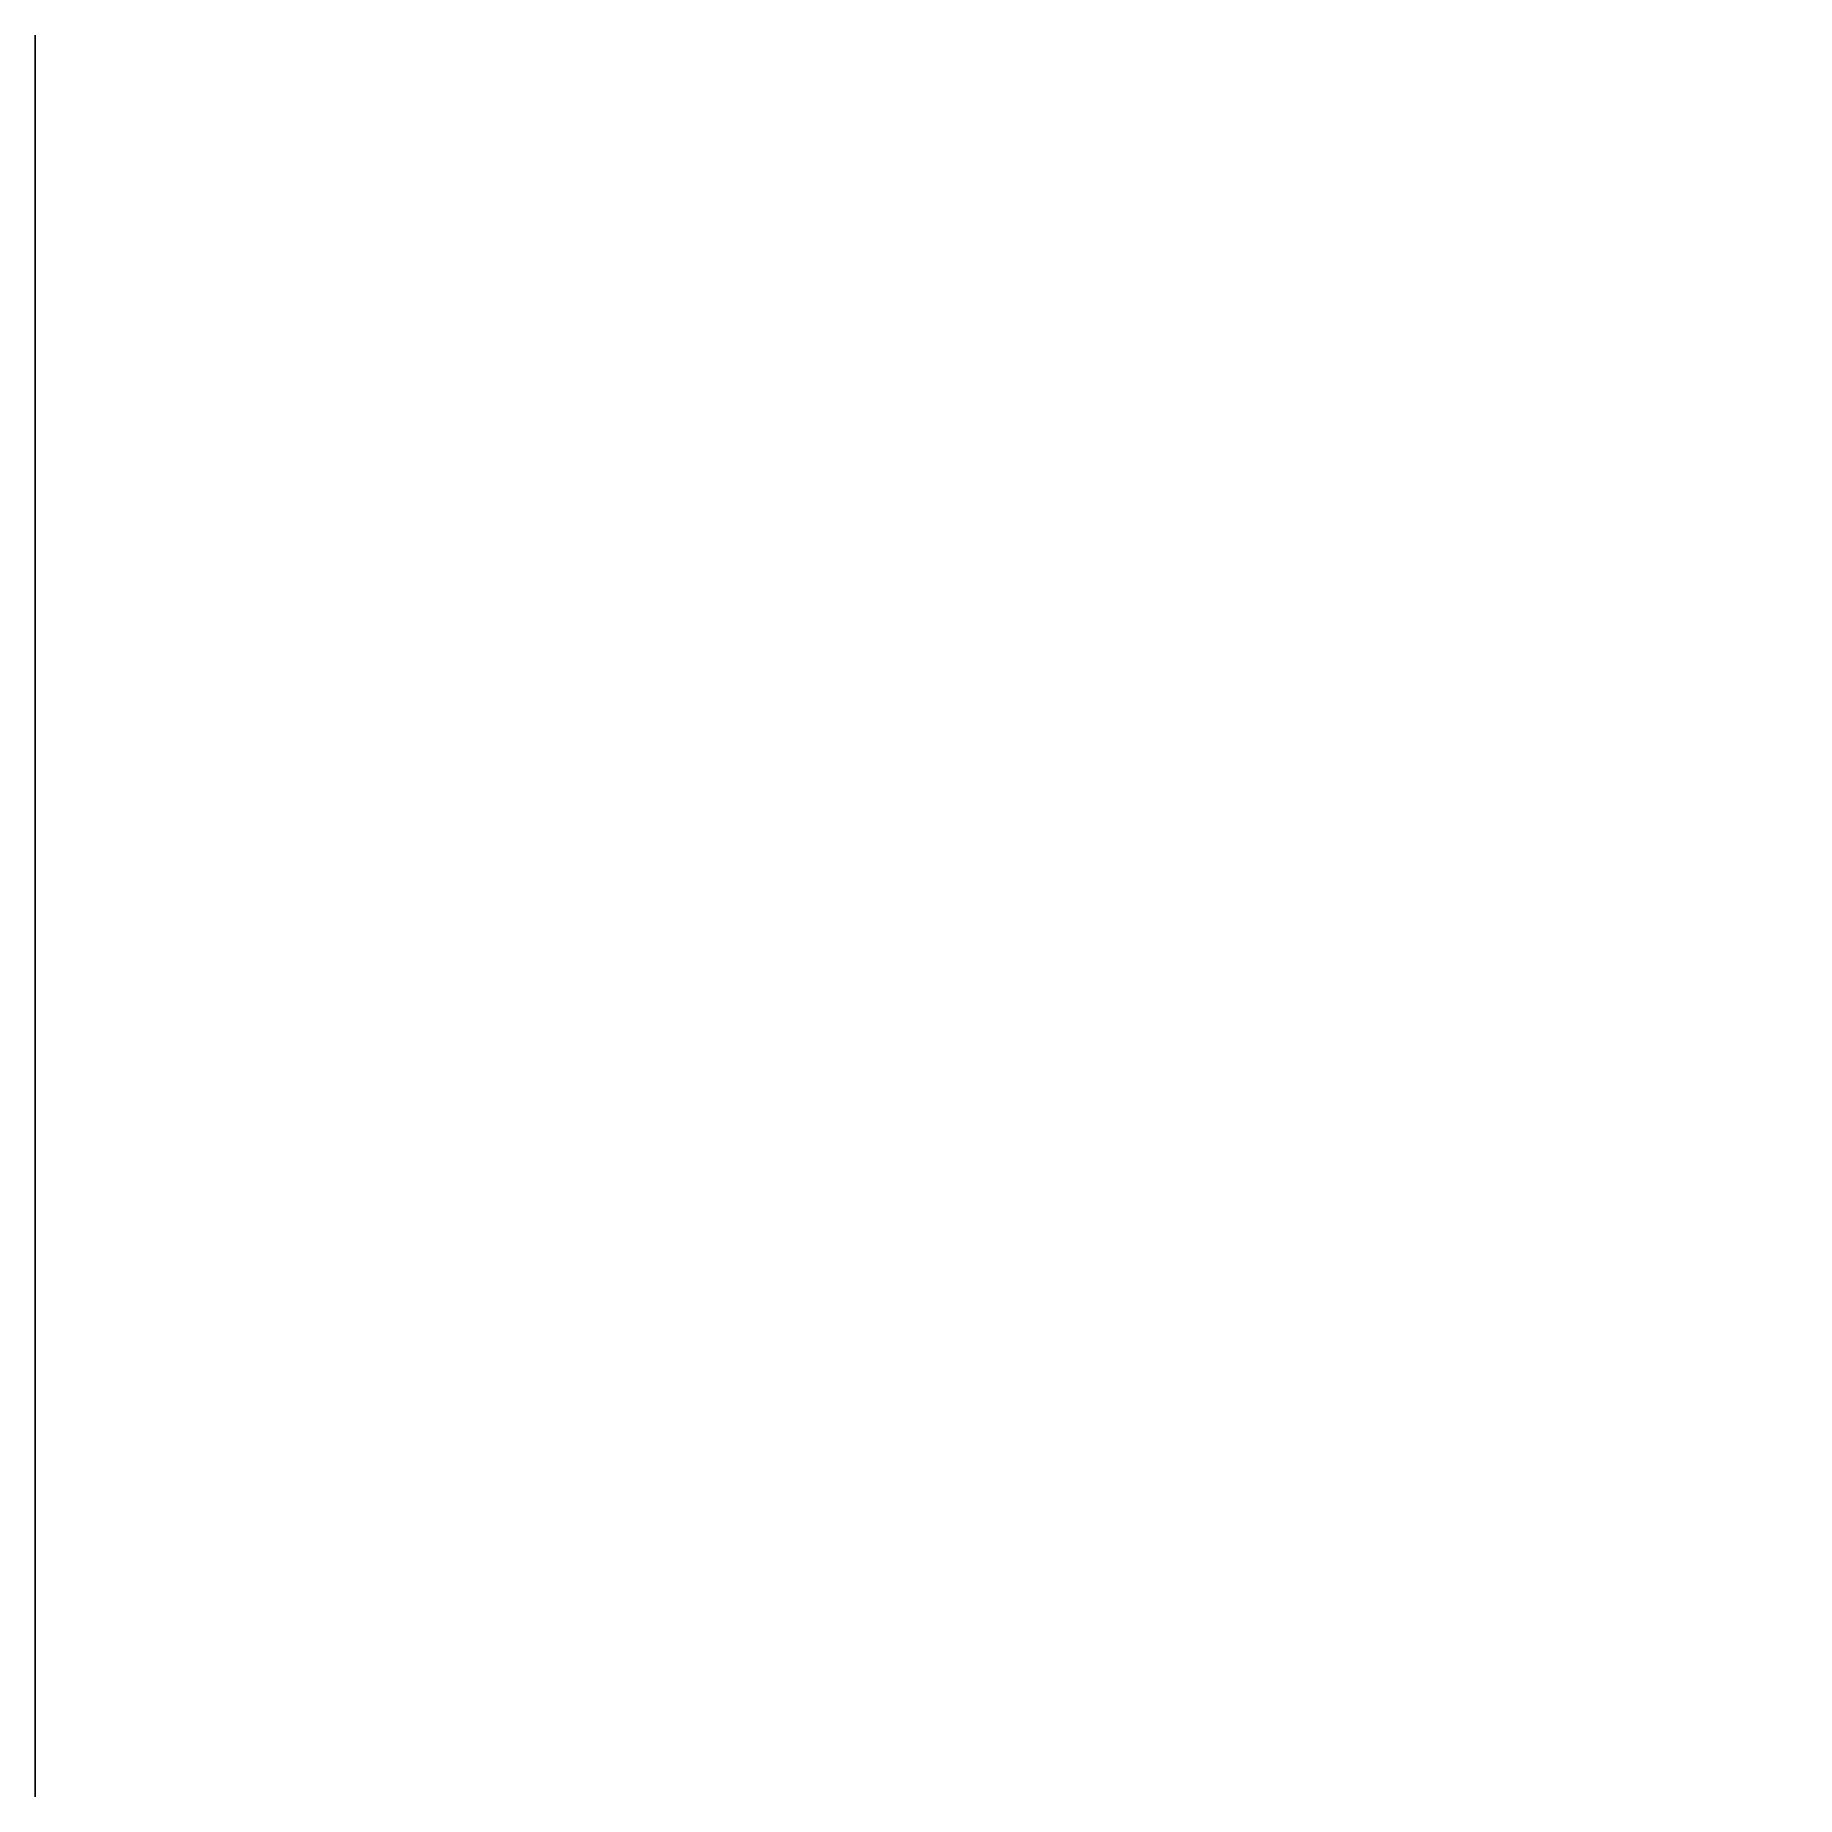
# Model space of a CAD drawing. Header units: millimetres. Extents: x 290 to 440, y 0 to 150.
import ezdxf

# ---------------------------------------------------------------- set-up
doc = ezdxf.new("R2010")
doc.units = ezdxf.units.MM
doc.layers.add('图层01', color=7, linetype='Continuous', true_color=0xc80000)

msp = doc.modelspace()

# ---------------------------------------------------------------- linework, layer by layer
at = {"layer": '图层01'}
for p, q in [((290, 148.26, 0.08), (290, 150, 0.08)), ((290, 146.51, 0.08), (290, 148.26, 0.08)), ((290, 144.77, 0.08), (290, 146.51, 0.08)), ((290, 143.02, 0.08), (290, 144.77, 0.08)), ((290, 141.28, 0.08), (290, 143.02, 0.08)), ((290, 139.53, 0.04), (290, 141.28, 0.08)), ((290, 137.79, 0.04), (290, 139.53, 0.04)), ((290, 136.05, 0.04), (290, 137.79, 0.04)), ((290, 134.3, 0.04), (290, 136.05, 0.04)), ((290, 132.56, 0.04), (290, 134.3, 0.04)), ((290, 130.81, 0.04), (290, 132.56, 0.04)), ((290, 129.07, 0.04), (290, 130.81, 0.04)), ((290, 127.33, 0.08), (290, 129.07, 0.04)), ((290, 125.58, 0.08), (290, 127.33, 0.08)), ((290, 123.84, 0.08), (290, 125.58, 0.08)), ((290, 122.09, 0.04), (290, 123.84, 0.08)), ((290, 120.35, 0.04), (290, 122.09, 0.04)), ((290, 118.6, 0.04), (290, 120.35, 0.04)), ((290, 116.86, 0.08), (290, 118.6, 0.04)), ((290, 115.12, 0.08), (290, 116.86, 0.08)), ((290, 113.37, 0.08), (290, 115.12, 0.08)), ((290, 111.63, 0.04), (290, 113.37, 0.08)), ((290, 109.88, 0.04), (290, 111.63, 0.04)), ((290, 108.14, 0.04), (290, 109.88, 0.04)), ((290, 106.4, 0.08), (290, 108.14, 0.04)), ((290, 104.65, 0.08), (290, 106.4, 0.08)), ((290, 102.91, 0.08), (290, 104.65, 0.08)), ((290, 101.16, 0.08), (290, 102.91, 0.08)), ((290, 99.42, 0.08), (290, 101.16, 0.08)), ((290, 97.67, 0.08), (290, 99.42, 0.08)), ((290, 95.93, 0.08), (290, 97.67, 0.08)), ((290, 94.19, 0.08), (290, 95.93, 0.08)), ((290, 92.44, 0.08), (290, 94.19, 0.08)), ((290, 90.7, 0.04), (290, 92.44, 0.08)), ((290, 88.95, 0.04), (290, 90.7, 0.04)), ((290, 87.21, 0.04), (290, 88.95, 0.04)), ((290, 85.47, 0.08), (290, 87.21, 0.04)), ((290, 83.72, 0.08), (290, 85.47, 0.08)), ((290, 81.98, 0.08), (290, 83.72, 0.08)), ((290, 80.23, 0.08), (290, 81.98, 0.08)), ((290, 78.49, 0.08), (290, 80.23, 0.08)), ((290, 76.74, 0.08), (290, 78.49, 0.08)), ((290, 75, 0.08), (290, 76.74, 0.08)), ((290, 73.26, 0.08), (290, 75, 0.08)), ((290, 71.51, 0.08), (290, 73.26, 0.08)), ((290, 69.77, 0.08), (290, 71.51, 0.08)), ((290, 68.02, 0.08), (290, 69.77, 0.08)), ((290, 66.28, 0.08), (290, 68.02, 0.08)), ((290, 64.53, 0.08), (290, 66.28, 0.08)), ((290, 62.79, 0.08), (290, 64.53, 0.08)), ((290, 61.05, 0.08), (290, 62.79, 0.08)), ((290, 59.3, 0.08), (290, 61.05, 0.08)), ((290, 57.56, 0.08), (290, 59.3, 0.08)), ((290, 55.81, 0.08), (290, 57.56, 0.08)), ((290, 54.07, 0.08), (290, 55.81, 0.08)), ((290, 52.33, 0.08), (290, 54.07, 0.08)), ((290, 50.58, 0.08), (290, 52.33, 0.08)), ((290, 48.84, 0.08), (290, 50.58, 0.08)), ((290, 47.09, 0.08), (290, 48.84, 0.08)), ((290, 45.35, 0.08), (290, 47.09, 0.08)), ((290, 43.6, 0.08), (290, 45.35, 0.08)), ((290, 41.86, 0.08), (290, 43.6, 0.08)), ((290, 40.12, 0.08), (290, 41.86, 0.08)), ((290, 38.37, 0.08), (290, 40.12, 0.08)), ((290, 36.63, 0.08), (290, 38.37, 0.08)), ((290, 34.88, 0.08), (290, 36.63, 0.08)), ((290, 33.14, 0.08), (290, 34.88, 0.08)), ((290, 31.4, 0.08), (290, 33.14, 0.08)), ((290, 29.65, 0.08), (290, 31.4, 0.08)), ((290, 27.91, 0.08), (290, 29.65, 0.08)), ((290, 26.16, 0.08), (290, 27.91, 0.08)), ((290, 24.42, 0.08), (290, 26.16, 0.08)), ((290, 22.67, 0.08), (290, 24.42, 0.08)), ((290, 20.93, 0.08), (290, 22.67, 0.08)), ((290, 19.19, 0.08), (290, 20.93, 0.08)), ((290, 17.44, 0.08), (290, 19.19, 0.08)), ((290, 15.7, 0.08), (290, 17.44, 0.08)), ((290, 13.95, 0.08), (290, 15.7, 0.08)), ((290, 12.21, 0.08), (290, 13.95, 0.08)), ((290, 10.47, 0.08), (290, 12.21, 0.08)), ((290, 8.72, 0.08), (290, 10.47, 0.08)), ((290, 6.98, 0.08), (290, 8.72, 0.08)), ((290, 5.23, 0.12), (290, 6.98, 0.08)), ((290, 3.49, 0.08), (290, 5.23, 0.12)), ((290, 1.74, 0.04), (290, 3.49, 0.08)), ((290, 0, 0.08), (290, 1.74, 0.04))]:
    msp.add_line(p, q, dxfattribs=at)
at = {"layer": '图层01', "extrusion": (1, 0, 0)}
for points in [[(0, 0.12), (1.74, 0), (3.49, 5.37), (5.23, 5.53), (6.98, 1.1), (8.72, 0.12), (10.47, 0.08), (12.21, 0.08), (13.95, 0.08), (15.7, 0.08), (17.44, 0.08), (19.19, 0.08), (20.93, 0.08), (22.67, 0.12), (24.42, 0.12), (26.16, 0.12), (27.91, 0.12), (29.65, 0.08), (31.4, 0.08), (33.14, 0.08), (34.88, 0.12), (36.63, 0.12), (38.37, 0.12), (40.12, 0.12), (41.86, 0.12), (43.6, 0.12), (45.35, 0.12), (47.09, 0.12), (48.84, 0.12), (50.58, 0.12), (52.33, 0.12), (54.07, 0.12), (55.81, 0.12), (57.56, 0.12), (59.3, 0.12), (61.05, 0.12), (62.79, 0.12), (64.53, 0.12), (66.28, 0.12), (68.02, 0.12), (69.77, 0.12), (71.51, 0.12), (73.26, 0.12), (75, 0.12), (76.74, 0.12), (78.49, 0.12), (80.23, 0.12), (81.98, 0.12), (83.72, 0.12), (85.47, 0.12), (87.21, 0.12), (88.95, 0.12), (90.7, 0.12), (92.44, 0.12), (94.19, 0.12), (95.93, 0.12), (97.67, 0.12), (99.42, 0.12), (101.16, 0.12), (102.91, 0.08), (104.65, 0.08), (106.4, 0.08), (108.14, 0.08), (109.88, 0.08), (111.63, 0.08), (113.37, 0.04), (115.12, 0.04), (116.86, 0.04), (118.6, 0.12), (120.35, 0.12), (122.09, 0.12), (123.84, 0.12), (125.58, 0.12), (127.33, 0.12), (129.07, 0.12), (130.81, 0.12), (132.56, 0.12), (134.3, 0.12), (136.05, 0.12), (137.79, 0.12), (139.53, 0.12), (141.28, 0.12), (143.02, 0.12), (144.77, 0.12), (146.51, 0.12), (148.26, 0.12), (150, 0.12)], [(0, 0.08), (1.74, 0.2), (3.49, 5.92), (5.23, 5.88), (6.98, 5.65), (8.72, 4.04), (10.47, 0), (12.21, 0.08), (13.95, 0.08), (15.7, 0.08), (17.44, 0.08), (19.19, 0.08), (20.93, 0.08), (22.67, 0.08), (24.42, 0.08), (26.16, 0.08), (27.91, 0.08), (29.65, 0.08), (31.4, 0.08), (33.14, 0.08), (34.88, 0.08), (36.63, 0.08), (38.37, 0.08), (40.12, 0.08), (41.86, 0.08), (43.6, 0.08), (45.35, 0.08), (47.09, 0.08), (48.84, 0.08), (50.58, 0.08), (52.33, 0.08), (54.07, 0.08), (55.81, 0.08), (57.56, 0.08), (59.3, 0.08), (61.05, 0.08), (62.79, 0.08), (64.53, 0.08), (66.28, 0.08), (68.02, 0.08), (69.77, 0.08), (71.51, 0.08), (73.26, 0.08), (75, 0.08), (76.74, 0.08), (78.49, 0.08), (80.23, 0.08), (81.98, 0.08), (83.72, 0.08), (85.47, 0.08), (87.21, 0.24), (88.95, 0), (90.7, 4.08), (92.44, 6.78), (94.19, 6.71), (95.93, 6.39), (97.67, 7.69), (99.42, 7.18), (101.16, 7.1), (102.91, 6.67), (104.65, 6.59), (106.4, 7.69), (108.14, 8), (109.88, 7.18), (111.63, 6.59), (113.37, 3.14), (115.12, 3.14), (116.86, 7.25), (118.6, 7.76), (120.35, 7.76), (122.09, 0.08), (123.84, 0.12), (125.58, 0.12), (127.33, 0.12), (129.07, 0.12), (130.81, 0.12), (132.56, 0.12), (134.3, 0.12), (136.05, 0.12), (137.79, 0.12), (139.53, 0.12), (141.28, 0.12), (143.02, 0.12), (144.77, 0.12), (146.51, 0.08), (148.26, 0.08), (150, 0.08)], [(0, 0), (1.74, 0), (3.49, 5.84), (5.23, 5.76), (6.98, 5.96), (8.72, 5.73), (10.47, 5.53), (12.21, 2.04), (13.95, 0.08), (15.7, 0.31), (17.44, 0.08), (19.19, 0.08), (20.93, 0.08), (22.67, 0.08), (24.42, 0.08), (26.16, 0.08), (27.91, 0.08), (29.65, 0.08), (31.4, 0.08), (33.14, 0.08), (34.88, 0.08), (36.63, 0.08), (38.37, 0.08), (40.12, 0.08), (41.86, 0.08), (43.6, 0.08), (45.35, 0.08), (47.09, 0.08), (48.84, 0.08), (50.58, 0.08), (52.33, 0.08), (54.07, 0.08), (55.81, 0.08), (57.56, 0.08), (59.3, 0.08), (61.05, 0.08), (62.79, 0.08), (64.53, 0.08), (66.28, 0.08), (68.02, 0.2), (69.77, 0.16), (71.51, 0.24), (73.26, 0.12), (75, 0.31), (76.74, 0.12), (78.49, 0), (80.23, 0), (81.98, 2.16), (83.72, 5.69), (85.47, 7.25), (87.21, 6.59), (88.95, 5.88), (90.7, 7.45), (92.44, 8), (94.19, 7.02), (95.93, 5.33), (97.67, 5.57), (99.42, 6), (101.16, 6.59), (102.91, 6.78), (104.65, 6.75), (106.4, 6.71), (108.14, 6.71), (109.88, 6.59), (111.63, 6.47), (113.37, 6.35), (115.12, 6.2), (116.86, 6.31), (118.6, 6), (120.35, 5.76), (122.09, 5.57), (123.84, 5.96), (125.58, 5.8), (127.33, 5.96), (129.07, 5.76), (130.81, 5.92), (132.56, 6.24), (134.3, 6.35), (136.05, 5.92), (137.79, 5.65), (139.53, 5.53), (141.28, 4.24), (143.02, 3.84), (144.77, 3.76), (146.51, 2.75), (148.26, 1.33), (150, 0.08)], [(0, 0.82), (1.74, 0.04), (3.49, 5.61), (5.23, 5.76), (6.98, 5.73), (8.72, 5.65), (10.47, 5.57), (12.21, 5.41), (13.95, 5.29), (15.7, 0.27), (17.44, 0.31), (19.19, 0.24), (20.93, 0), (22.67, 0.08), (24.42, 0.08), (26.16, 0.08), (27.91, 0.08), (29.65, 0.08), (31.4, 0.08), (33.14, 0.08), (34.88, 0.08), (36.63, 0.08), (38.37, 0.08), (40.12, 0.08), (41.86, 0.08), (43.6, 0.08), (45.35, 0.08), (47.09, 0.08), (48.84, 0.08), (50.58, 0.08), (52.33, 0.08), (54.07, 0.08), (55.81, 0), (57.56, 0.2), (59.3, 0.12), (61.05, 0.04), (62.79, 0), (64.53, 0.12), (66.28, 0.75), (68.02, 4.12), (69.77, 4.98), (71.51, 5.33), (73.26, 5.61), (75, 5.45), (76.74, 4.94), (78.49, 4.9), (80.23, 4.43), (81.98, 4.35), (83.72, 4.9), (85.47, 5.76), (87.21, 6.12), (88.95, 6.39), (90.7, 6.86), (92.44, 7.33), (94.19, 7.45), (95.93, 7.57), (97.67, 7.76), (99.42, 7.76), (101.16, 7.76), (102.91, 7.73), (104.65, 7.65), (106.4, 7.57), (108.14, 7.53), (109.88, 7.45), (111.63, 7.37), (113.37, 6.47), (115.12, 3.33), (116.86, 2.67), (118.6, 1.33), (120.35, 1.65), (122.09, 2.59), (123.84, 3.73), (125.58, 3.18), (127.33, 4.12), (129.07, 7.02), (130.81, 6.9), (132.56, 6.9), (134.3, 6.63), (136.05, 6.86), (137.79, 6.86), (139.53, 6.86), (141.28, 6.75), (143.02, 6.86), (144.77, 6.9), (146.51, 6.86), (148.26, 6.9), (150, 0.04)], [(0, 0.86), (1.74, 0.04), (3.49, 5.65), (5.23, 5.65), (6.98, 5.8), (8.72, 5.76), (10.47, 5.76), (12.21, 5.57), (13.95, 5.45), (15.7, 5.18), (17.44, 4), (19.19, 0.59), (20.93, 0.04), (22.67, 0), (24.42, 0), (26.16, 0.27), (27.91, 0.2), (29.65, 0.04), (31.4, 0.04), (33.14, 0.04), (34.88, 0.08), (36.63, 0.08), (38.37, 0.08), (40.12, 0.08), (41.86, 0.08), (43.6, 0.08), (45.35, 0.08), (47.09, 0.08), (48.84, 0.08), (50.58, 0.43), (52.33, 0), (54.07, 0.35), (55.81, 0.16), (57.56, 1.96), (59.3, 4.27), (61.05, 4.43), (62.79, 5.25), (64.53, 5.76), (66.28, 6.2), (68.02, 6.39), (69.77, 5.96), (71.51, 5.45), (73.26, 5.29), (75, 5.45), (76.74, 5.8), (78.49, 6.12), (80.23, 6.63), (81.98, 6.98), (83.72, 7.06), (85.47, 7.22), (87.21, 7.45), (88.95, 7.53), (90.7, 7.61), (92.44, 7.69), (94.19, 7.8), (95.93, 7.96), (97.67, 7.96), (99.42, 8.16), (101.16, 7.96), (102.91, 7.73), (104.65, 7.88), (106.4, 7.76), (108.14, 6.98), (109.88, 6.51), (111.63, 5.73), (113.37, 2.2), (115.12, 0), (116.86, 0.12), (118.6, 1.06), (120.35, 0), (122.09, 0.63), (123.84, 2.04), (125.58, 3.06), (127.33, 2.51), (129.07, 1.8), (130.81, 3.65), (132.56, 7.22), (134.3, 7.41), (136.05, 7.33), (137.79, 7.41), (139.53, 7.45), (141.28, 7.53), (143.02, 7.57), (144.77, 7.61), (146.51, 7.57), (148.26, 7.49), (150, 0.12)], [(0, 0.86), (1.74, 0.08), (3.49, 5.96), (5.23, 5.84), (6.98, 5.88), (8.72, 5.88), (10.47, 5.88), (12.21, 5.8), (13.95, 5.76), (15.7, 5.65), (17.44, 5.57), (19.19, 5.41), (20.93, 4.98), (22.67, 4.55), (24.42, 4.59), (26.16, 3.06), (27.91, 0.9), (29.65, 0.39), (31.4, 0.04), (33.14, 0), (34.88, 0), (36.63, 0), (38.37, 0), (40.12, 1.45), (41.86, 2.2), (43.6, 2.98), (45.35, 3.96), (47.09, 4.16), (48.84, 4.55), (50.58, 2.98), (52.33, 3.88), (54.07, 5.02), (55.81, 5.53), (57.56, 6.51), (59.3, 6.94), (61.05, 7.25), (62.79, 7.45), (64.53, 7.57), (66.28, 7.37), (68.02, 7.29), (69.77, 7.22), (71.51, 7.14), (73.26, 7.22), (75, 7.22), (76.74, 7.22), (78.49, 7.25), (80.23, 7.29), (81.98, 7.37), (83.72, 7.41), (85.47, 7.45), (87.21, 7.49), (88.95, 7.57), (90.7, 7.73), (92.44, 7.8), (94.19, 7.92), (95.93, 8.08), (97.67, 8.2), (99.42, 8.2), (101.16, 8.2), (102.91, 8.08), (104.65, 7.88), (106.4, 7.73), (108.14, 5.1), (109.88, 3.57), (111.63, 2.08), (113.37, 2.86), (115.12, 5.69), (116.86, 4.04), (118.6, 0.67), (120.35, 0.43), (122.09, 0), (123.84, 0.43), (125.58, 0.67), (127.33, 0.55), (129.07, 1.22), (130.81, 4.35), (132.56, 6.94), (134.3, 7.53), (136.05, 7.65), (137.79, 7.73), (139.53, 7.76), (141.28, 7.8), (143.02, 7.8), (144.77, 7.8), (146.51, 7.76), (148.26, 7.69), (150, 0.04)], [(0, 0.98), (1.74, 0.04), (3.49, 5.41), (5.23, 5.37), (6.98, 5.45), (8.72, 5.57), (10.47, 5.69), (12.21, 5.65), (13.95, 5.65), (15.7, 5.65), (17.44, 5.65), (19.19, 5.61), (20.93, 5.57), (22.67, 5.41), (24.42, 5.37), (26.16, 5.25), (27.91, 5.22), (29.65, 5.18), (31.4, 5.06), (33.14, 5.02), (34.88, 4.82), (36.63, 4.71), (38.37, 4.63), (40.12, 4.51), (41.86, 4.31), (43.6, 4), (45.35, 3.1), (47.09, 4.04), (48.84, 5.06), (50.58, 6), (52.33, 6.59), (54.07, 6.98), (55.81, 7.25), (57.56, 7.29), (59.3, 7.33), (61.05, 7.33), (62.79, 7.33), (64.53, 7.22), (66.28, 7.02), (68.02, 7.02), (69.77, 7.18), (71.51, 7.22), (73.26, 7.37), (75, 7.49), (76.74, 7.37), (78.49, 7.37), (80.23, 7.41), (81.98, 7.49), (83.72, 7.53), (85.47, 7.65), (87.21, 7.65), (88.95, 7.73), (90.7, 7.88), (92.44, 7.96), (94.19, 8.08), (95.93, 8.24), (97.67, 8.31), (99.42, 8.31), (101.16, 8.24), (102.91, 8.12), (104.65, 7.73), (106.4, 7.69), (108.14, 5.84), (109.88, 2.67), (111.63, 1.8), (113.37, 1.25), (115.12, 1.96), (116.86, 0.2), (118.6, 0.24), (120.35, 0.24), (122.09, 0.16), (123.84, 0.08), (125.58, 0.59), (127.33, 0.24), (129.07, 3.61), (130.81, 5.61), (132.56, 7.18), (134.3, 7.41), (136.05, 7.76), (137.79, 8), (139.53, 8.08), (141.28, 8), (143.02, 7.88), (144.77, 7.84), (146.51, 7.73), (148.26, 7.8), (150, 0.04)], [(0, 0.98), (1.74, 0.12), (3.49, 4.67), (5.23, 4.63), (6.98, 4.78), (8.72, 4.86), (10.47, 4.94), (12.21, 4.98), (13.95, 5.02), (15.7, 5.06), (17.44, 5.18), (19.19, 5.18), (20.93, 5.18), (22.67, 5.14), (24.42, 5.06), (26.16, 4.82), (27.91, 4.75), (29.65, 4.67), (31.4, 4.47), (33.14, 4.39), (34.88, 4.24), (36.63, 3.92), (38.37, 3.41), (40.12, 2.75), (41.86, 3.18), (43.6, 4.63), (45.35, 5.96), (47.09, 6.55), (48.84, 7.18), (50.58, 7.33), (52.33, 7.49), (54.07, 7.37), (55.81, 7.18), (57.56, 6.82), (59.3, 6.24), (61.05, 5.41), (62.79, 5.76), (64.53, 7.88), (66.28, 0.51), (68.02, 2.63), (69.77, 5.33), (71.51, 6.59), (73.26, 7.37), (75, 7.57), (76.74, 7.73), (78.49, 7.76), (80.23, 7.8), (81.98, 7.65), (83.72, 7.33), (85.47, 7.29), (87.21, 7.45), (88.95, 7.57), (90.7, 7.8), (92.44, 7.8), (94.19, 7.96), (95.93, 8.16), (97.67, 8.31), (99.42, 8.31), (101.16, 8.31), (102.91, 8.2), (104.65, 8), (106.4, 7.8), (108.14, 7.53), (109.88, 3.29), (111.63, 2.55), (113.37, 0.27), (115.12, 2.43), (116.86, 1.76), (118.6, 0.24), (120.35, 0.08), (122.09, 0.12), (123.84, 0.31), (125.58, 0.2), (127.33, 0.16), (129.07, 4.2), (130.81, 5.76), (132.56, 7.02), (134.3, 7.45), (136.05, 7.69), (137.79, 8.04), (139.53, 8.16), (141.28, 8.12), (143.02, 8.08), (144.77, 8.04), (146.51, 7.8), (148.26, 7.84), (150, 0.04)], [(0, 0.9), (1.74, 0), (3.49, 2.98), (5.23, 2.94), (6.98, 3.1), (8.72, 3.18), (10.47, 3.25), (12.21, 3.25), (13.95, 3.25), (15.7, 3.33), (17.44, 3.53), (19.19, 3.53), (20.93, 3.53), (22.67, 3.49), (24.42, 3.41), (26.16, 3.22), (27.91, 3.14), (29.65, 2.71), (31.4, 2.63), (33.14, 2.35), (34.88, 1.96), (36.63, 1.88), (38.37, 2.16), (40.12, 3.65), (41.86, 5.02), (43.6, 6.55), (45.35, 7.29), (47.09, 7.73), (48.84, 7.88), (50.58, 7.96), (52.33, 7.49), (54.07, 6.24), (55.81, 4.51), (57.56, 2.39), (59.3, 3.29), (61.05, 5.73), (62.79, 6.78), (64.53, 7.92), (66.28, 2.78), (68.02, 0.51), (69.77, 0.59), (71.51, 3.37), (73.26, 7.8), (75, 7.25), (76.74, 7.8), (78.49, 7.88), (80.23, 7.96), (81.98, 8.35), (83.72, 7.88), (85.47, 7.49), (87.21, 5.76), (88.95, 6.9), (90.7, 7.45), (92.44, 7.41), (94.19, 7.53), (95.93, 7.65), (97.67, 7.65), (99.42, 7.8), (101.16, 7.96), (102.91, 8.12), (104.65, 8.04), (106.4, 7.92), (108.14, 7.76), (109.88, 7.1), (111.63, 6), (113.37, 4.63), (115.12, 2.51), (116.86, 0.94), (118.6, 0.35), (120.35, 0.43), (122.09, 0.67), (123.84, 0.59), (125.58, 0.39), (127.33, 2.24), (129.07, 5.25), (130.81, 6.24), (132.56, 7.06), (134.3, 7.22), (136.05, 7.45), (137.79, 7.73), (139.53, 7.84), (141.28, 7.88), (143.02, 7.84), (144.77, 7.8), (146.51, 7.84), (148.26, 7.73), (150, 0.08)], [(0, 0.86), (1.74, 0), (3.49, 1.76), (5.23, 1.76), (6.98, 1.84), (8.72, 1.88), (10.47, 1.92), (12.21, 1.92), (13.95, 1.96), (15.7, 2), (17.44, 2.08), (19.19, 2.04), (20.93, 1.92), (22.67, 1.8), (24.42, 1.76), (26.16, 1.69), (27.91, 1.61), (29.65, 1.37), (31.4, 1.18), (33.14, 1.1), (34.88, 1.14), (36.63, 1.06), (38.37, 1.92), (40.12, 4.78), (41.86, 6.08), (43.6, 7.22), (45.35, 7.88), (47.09, 8.24), (48.84, 8.35), (50.58, 7.8), (52.33, 6.86), (54.07, 3.33), (55.81, 1.41), (57.56, 0.82), (59.3, 2.31), (61.05, 3.88), (62.79, 7.25), (64.53, 8), (66.28, 6.24), (68.02, 0.35), (69.77, 0.59), (71.51, 2.35), (73.26, 6.08), (75, 7.57), (76.74, 7.76), (78.49, 7.76), (80.23, 7.45), (81.98, 6.35), (83.72, 6.67), (85.47, 0), (87.21, 4.43), (88.95, 5.76), (90.7, 7.69), (92.44, 7.88), (94.19, 7.73), (95.93, 7.53), (97.67, 7.53), (99.42, 7.53), (101.16, 7.53), (102.91, 7.61), (104.65, 7.61), (106.4, 7.61), (108.14, 7.76), (109.88, 7.61), (111.63, 7.45), (113.37, 7.1), (115.12, 6.27), (116.86, 5.53), (118.6, 3.88), (120.35, 3.57), (122.09, 2.75), (123.84, 3.61), (125.58, 4.2), (127.33, 5.33), (129.07, 6.51), (130.81, 6.86), (132.56, 7.33), (134.3, 7.37), (136.05, 7.57), (137.79, 7.57), (139.53, 7.57), (141.28, 7.61), (143.02, 7.57), (144.77, 7.53), (146.51, 7.61), (148.26, 7.61), (150, 0.04)], [(0, 1.02), (1.74, 0.08), (3.49, 1.25), (5.23, 1.25), (6.98, 1.25), (8.72, 1.22), (10.47, 1.18), (12.21, 1.18), (13.95, 1.18), (15.7, 1.18), (17.44, 1.14), (19.19, 1.1), (20.93, 1.02), (22.67, 0.98), (24.42, 0.94), (26.16, 0.9), (27.91, 0.86), (29.65, 0.67), (31.4, 0.63), (33.14, 0.63), (34.88, 1.18), (36.63, 0.35), (38.37, 0.67), (40.12, 2.78), (41.86, 5.14), (43.6, 7.18), (45.35, 8), (47.09, 8.24), (48.84, 8.2), (50.58, 7.41), (52.33, 6.12), (54.07, 2.12), (55.81, 0.35), (57.56, 0.24), (59.3, 1.73), (61.05, 2.86), (62.79, 4.55), (64.53, 5.84), (66.28, 2.24), (68.02, 0.27), (69.77, 0.63), (71.51, 3.02), (73.26, 5.8), (75, 7.49), (76.74, 4.67), (78.49, 2.16), (80.23, 0.67), (81.98, 0.9), (83.72, 1.06), (85.47, 0.55), (87.21, 0.86), (88.95, 2.9), (90.7, 6.51), (92.44, 7.18), (94.19, 7.53), (95.93, 7.57), (97.67, 7.49), (99.42, 7.53), (101.16, 7.57), (102.91, 7.73), (104.65, 7.76), (106.4, 7.8), (108.14, 7.84), (109.88, 7.8), (111.63, 7.76), (113.37, 7.76), (115.12, 7.84), (116.86, 7.61), (118.6, 7.33), (120.35, 6.39), (122.09, 4.78), (123.84, 4.67), (125.58, 5.22), (127.33, 6), (129.07, 6.78), (130.81, 7.14), (132.56, 7.33), (134.3, 7.65), (136.05, 7.69), (137.79, 7.73), (139.53, 7.76), (141.28, 7.65), (143.02, 7.61), (144.77, 7.57), (146.51, 7.41), (148.26, 7.53), (150, 0.08)], [(0, 0.78), (1.74, 0), (3.49, 0.9), (5.23, 0.9), (6.98, 0.78), (8.72, 0.75), (10.47, 0.71), (12.21, 0.63), (13.95, 0.63), (15.7, 0.59), (17.44, 0.51), (19.19, 0.47), (20.93, 0.43), (22.67, 0.39), (24.42, 0.39), (26.16, 0.39), (27.91, 0.39), (29.65, 0.39), (31.4, 0.39), (33.14, 0.39), (34.88, 0.82), (36.63, 0.55), (38.37, 0.39), (40.12, 0.9), (41.86, 2.12), (43.6, 4.75), (45.35, 6.63), (47.09, 6.55), (48.84, 6.24), (50.58, 5.14), (52.33, 2.75), (54.07, 0), (55.81, 0.08), (57.56, 0.24), (59.3, 0.43), (61.05, 1.73), (62.79, 3.76), (64.53, 3.06), (66.28, 0.27), (68.02, 0.12), (69.77, 0.27), (71.51, 0.35), (73.26, 1.33), (75, 1.88), (76.74, 1.65), (78.49, 0.12), (80.23, 0.08), (81.98, 0.12), (83.72, 0.12), (85.47, 0.12), (87.21, 0.08), (88.95, 0.24), (90.7, 0.16), (92.44, 0.75), (94.19, 0.98), (95.93, 0.51), (97.67, 0.55), (99.42, 0.51), (101.16, 0.47), (102.91, 0.51), (104.65, 0.59), (106.4, 0.67), (108.14, 0.82), (109.88, 0.75), (111.63, 0.71), (113.37, 0.51), (115.12, 0.43), (116.86, 0.31), (118.6, 0.31), (120.35, 0.24), (122.09, 0.39), (123.84, 0.94), (125.58, 1.37), (127.33, 2.31), (129.07, 4.63), (130.81, 5.76), (132.56, 6.86), (134.3, 7.1), (136.05, 7.33), (137.79, 7.41), (139.53, 7.45), (141.28, 7.45), (143.02, 7.45), (144.77, 7.45), (146.51, 7.25), (148.26, 7.18), (150, 0.04)], [(0, 1.02), (1.74, 0.08), (3.49, 0.78), (5.23, 0.67), (6.98, 0.59), (8.72, 0.51), (10.47, 0.43), (12.21, 0.35), (13.95, 0.35), (15.7, 0.27), (17.44, 0.24), (19.19, 0.24), (20.93, 0.24), (22.67, 0.27), (24.42, 0.27), (26.16, 0.27), (27.91, 0.27), (29.65, 0.31), (31.4, 0.31), (33.14, 0.31), (34.88, 0.35), (36.63, 0.71), (38.37, 0.39), (40.12, 0.35), (41.86, 0.2), (43.6, 0.98), (45.35, 1.96), (47.09, 2.59), (48.84, 2.98), (50.58, 1.84), (52.33, 0.51), (54.07, 0.04), (55.81, 0.12), (57.56, 0.2), (59.3, 0.2), (61.05, 0.16), (62.79, 0.51), (64.53, 0.27), (66.28, 0.12), (68.02, 0.12), (69.77, 0.12), (71.51, 0.12), (73.26, 0.43), (75, 0.63), (76.74, 0.16), (78.49, 0.12), (80.23, 0.08), (81.98, 0.08), (83.72, 0.12), (85.47, 0.16), (87.21, 0.24), (88.95, 0.24), (90.7, 0.31), (92.44, 0.35), (94.19, 0.24), (95.93, 0.12), (97.67, 0.35), (99.42, 0.55), (101.16, 0.78), (102.91, 0.9), (104.65, 1.14), (106.4, 1.22), (108.14, 0.78), (109.88, 0.2), (111.63, 0.27), (113.37, 0.12), (115.12, 0.12), (116.86, 0.12), (118.6, 0.12), (120.35, 0.16), (122.09, 0.2), (123.84, 0.16), (125.58, 0), (127.33, 0.47), (129.07, 2.94), (130.81, 4.24), (132.56, 5.49), (134.3, 6.2), (136.05, 6.75), (137.79, 7.02), (139.53, 6.98), (141.28, 6.94), (143.02, 6.75), (144.77, 6.67), (146.51, 6.51), (148.26, 6.55), (150, 0)], [(0, 0.55), (1.74, 0), (3.49, 0.67), (5.23, 0.51), (6.98, 0.39), (8.72, 0.35), (10.47, 0.31), (12.21, 0.27), (13.95, 0.24), (15.7, 0.2), (17.44, 0.12), (19.19, 0.12), (20.93, 0.12), (22.67, 0.16), (24.42, 0.16), (26.16, 0.16), (27.91, 0.16), (29.65, 0.16), (31.4, 0.16), (33.14, 0.16), (34.88, 0.24), (36.63, 0.31), (38.37, 0.35), (40.12, 0.39), (41.86, 0.31), (43.6, 0.24), (45.35, 0.27), (47.09, 0.27), (48.84, 0.27), (50.58, 0.2), (52.33, 0.16), (54.07, 0.12), (55.81, 0.12), (57.56, 0.12), (59.3, 0.12), (61.05, 0.16), (62.79, 0.12), (64.53, 0.08), (66.28, 0.08), (68.02, 0.12), (69.77, 0.16), (71.51, 0.2), (73.26, 0.31), (75, 0.35), (76.74, 0.31), (78.49, 0.35), (80.23, 0.43), (81.98, 0.59), (83.72, 0.67), (85.47, 1.1), (87.21, 1.57), (88.95, 1.96), (90.7, 2.43), (92.44, 2.98), (94.19, 3.8), (95.93, 4.71), (97.67, 5.41), (99.42, 5.76), (101.16, 6.27), (102.91, 6.08), (104.65, 5.92), (106.4, 5.53), (108.14, 3.65), (109.88, 1.65), (111.63, 0.94), (113.37, 0.24), (115.12, 0.2), (116.86, 0.16), (118.6, 0.12), (120.35, 0.12), (122.09, 0.12), (123.84, 0.16), (125.58, 0.12), (127.33, 0.16), (129.07, 1.37), (130.81, 2.55), (132.56, 4.2), (134.3, 4.86), (136.05, 5.69), (137.79, 6.08), (139.53, 6.08), (141.28, 6.08), (143.02, 5.69), (144.77, 5.57), (146.51, 5.25), (148.26, 4.82), (150, 0)], [(0, 0.04), (1.74, 0), (3.49, 0.35), (5.23, 0.16), (6.98, 0.16), (8.72, 0.16), (10.47, 0.16), (12.21, 0.12), (13.95, 0.12), (15.7, 0.12), (17.44, 0.12), (19.19, 0.12), (20.93, 0.12), (22.67, 0.12), (24.42, 0.12), (26.16, 0.12), (27.91, 0.12), (29.65, 0.12), (31.4, 0.12), (33.14, 0.12), (34.88, 0.16), (36.63, 0.16), (38.37, 0.16), (40.12, 0.2), (41.86, 0.27), (43.6, 0.35), (45.35, 0.31), (47.09, 0.24), (48.84, 0.16), (50.58, 0.16), (52.33, 0.16), (54.07, 0.16), (55.81, 0.16), (57.56, 0.16), (59.3, 0.16), (61.05, 0.12), (62.79, 0.12), (64.53, 0.12), (66.28, 0.12), (68.02, 0.2), (69.77, 0.2), (71.51, 0.16), (73.26, 0.39), (75, 0.51), (76.74, 0.59), (78.49, 0.75), (80.23, 1.02), (81.98, 1.41), (83.72, 1.73), (85.47, 2.43), (87.21, 3.49), (88.95, 4.35), (90.7, 5.25), (92.44, 5.76), (94.19, 6.12), (95.93, 6.16), (97.67, 6.24), (99.42, 6.31), (101.16, 6.43), (102.91, 6.31), (104.65, 5.57), (106.4, 4.31), (108.14, 0.75), (109.88, 1.14), (111.63, 0.86), (113.37, 1.49), (115.12, 1.18), (116.86, 0.59), (118.6, 0.16), (120.35, 0.16), (122.09, 0.08), (123.84, 0.08), (125.58, 0.08), (127.33, 0.16), (129.07, 0.27), (130.81, 0.78), (132.56, 1.84), (134.3, 2.67), (136.05, 3.33), (137.79, 3.25), (139.53, 3.33), (141.28, 2.98), (143.02, 2.59), (144.77, 2.47), (146.51, 2.12), (148.26, 1.84), (150, 0.04)], [(0, 0.2), (1.74, 0.12), (3.49, 0.12), (5.23, 0.12), (6.98, 0.12), (8.72, 0.12), (10.47, 0.12), (12.21, 0.12), (13.95, 0.12), (15.7, 0.12), (17.44, 0.12), (19.19, 0.12), (20.93, 0.12), (22.67, 0.12), (24.42, 0.12), (26.16, 0.12), (27.91, 0.12), (29.65, 0.12), (31.4, 0.12), (33.14, 0.12), (34.88, 0.12), (36.63, 0.12), (38.37, 0.12), (40.12, 0.08), (41.86, 0.12), (43.6, 0.16), (45.35, 0.24), (47.09, 0.31), (48.84, 0.35), (50.58, 0.24), (52.33, 0.24), (54.07, 0.24), (55.81, 0.24), (57.56, 0.24), (59.3, 0.24), (61.05, 0.16), (62.79, 0.16), (64.53, 0.16), (66.28, 0.16), (68.02, 0.16), (69.77, 0.16), (71.51, 0.2), (73.26, 0.27), (75, 0.27), (76.74, 0.31), (78.49, 0.39), (80.23, 0.47), (81.98, 0.55), (83.72, 0.75), (85.47, 1.06), (87.21, 1.53), (88.95, 2.08), (90.7, 2.82), (92.44, 3.49), (94.19, 4.67), (95.93, 5.49), (97.67, 5.76), (99.42, 5.96), (101.16, 5.8), (102.91, 5.41), (104.65, 3.57), (106.4, 1.41), (108.14, 0.27), (109.88, 0.24), (111.63, 0), (113.37, 2.2), (115.12, 0.16), (116.86, 0.08), (118.6, 0.16), (120.35, 0.16), (122.09, 0.08), (123.84, 0.12), (125.58, 0.12), (127.33, 0.12), (129.07, 0.2), (130.81, 0.31), (132.56, 0.98), (134.3, 1.37), (136.05, 1.37), (137.79, 1.37), (139.53, 1.37), (141.28, 1.45), (143.02, 1.22), (144.77, 1.14), (146.51, 0.98), (148.26, 0.98), (150, 0)], [(0, 0.12), (1.74, 0.12), (3.49, 0.12), (5.23, 0.12), (6.98, 0.12), (8.72, 0.12), (10.47, 0.12), (12.21, 0.12), (13.95, 0.12), (15.7, 0.12), (17.44, 0.12), (19.19, 0.12), (20.93, 0.12), (22.67, 0.12), (24.42, 0.12), (26.16, 0.12), (27.91, 0.12), (29.65, 0.12), (31.4, 0.12), (33.14, 0.12), (34.88, 0.12), (36.63, 0.12), (38.37, 0.12), (40.12, 0.12), (41.86, 0.12), (43.6, 0.12), (45.35, 0.12), (47.09, 0.16), (48.84, 0.2), (50.58, 0.24), (52.33, 0.24), (54.07, 0.24), (55.81, 0.27), (57.56, 0.27), (59.3, 0.27), (61.05, 0.24), (62.79, 0.2), (64.53, 0.16), (66.28, 0.16), (68.02, 0.16), (69.77, 0.16), (71.51, 0.16), (73.26, 0.16), (75, 0.16), (76.74, 0.2), (78.49, 0.2), (80.23, 0.2), (81.98, 0.24), (83.72, 0.27), (85.47, 0.31), (87.21, 0.47), (88.95, 0.67), (90.7, 0.98), (92.44, 1.1), (94.19, 1.88), (95.93, 2.63), (97.67, 3.22), (99.42, 4.16), (101.16, 4.35), (102.91, 3.61), (104.65, 1.65), (106.4, 0.51), (108.14, 0.12), (109.88, 0.12), (111.63, 0.12), (113.37, 0.08), (115.12, 0.12), (116.86, 0.16), (118.6, 0.12), (120.35, 0.12), (122.09, 0.12), (123.84, 0.12), (125.58, 0.12), (127.33, 0.12), (129.07, 0.08), (130.81, 0.24), (132.56, 0.55), (134.3, 0.67), (136.05, 0.59), (137.79, 0.55), (139.53, 0.51), (141.28, 0.47), (143.02, 0.39), (144.77, 0.39), (146.51, 0.31), (148.26, 0.39), (150, 0)], [(0, 0.08), (1.74, 0.04), (3.49, 0.08), (5.23, 0.12), (6.98, 0.08), (8.72, 0.08), (10.47, 0.08), (12.21, 0.08), (13.95, 0.08), (15.7, 0.08), (17.44, 0.08), (19.19, 0.08), (20.93, 0.08), (22.67, 0.12), (24.42, 0.12), (26.16, 0.12), (27.91, 0.12), (29.65, 0.12), (31.4, 0.12), (33.14, 0.12), (34.88, 0.12), (36.63, 0.12), (38.37, 0.12), (40.12, 0.12), (41.86, 0.12), (43.6, 0.12), (45.35, 0.12), (47.09, 0.12), (48.84, 0.12), (50.58, 0.12), (52.33, 0.12), (54.07, 0.12), (55.81, 0.2), (57.56, 0.2), (59.3, 0.2), (61.05, 0.24), (62.79, 0.2), (64.53, 0.16), (66.28, 0.16), (68.02, 0.16), (69.77, 0.16), (71.51, 0.2), (73.26, 0.2), (75, 0.2), (76.74, 0.2), (78.49, 0.2), (80.23, 0.2), (81.98, 0.16), (83.72, 0.16), (85.47, 0.16), (87.21, 0.12), (88.95, 0.16), (90.7, 0.2), (92.44, 0.24), (94.19, 0.39), (95.93, 0.59), (97.67, 0.94), (99.42, 1.22), (101.16, 1.18), (102.91, 0.82), (104.65, 0.47), (106.4, 0.2), (108.14, 0.12), (109.88, 0.12), (111.63, 0.12), (113.37, 0.08), (115.12, 0.08), (116.86, 0.08), (118.6, 0.12), (120.35, 0.12), (122.09, 0.12), (123.84, 0.12), (125.58, 0.12), (127.33, 0.12), (129.07, 0.2), (130.81, 0.2), (132.56, 0.16), (134.3, 0.12), (136.05, 0.16), (137.79, 0.12), (139.53, 0.08), (141.28, 0.16), (143.02, 0.16), (144.77, 0.16), (146.51, 0.12), (148.26, 0.08), (150, 0.04)], [(0, 0.04), (1.74, 0.04), (3.49, 0.08), (5.23, 0.12), (6.98, 0.08), (8.72, 0.08), (10.47, 0.08), (12.21, 0.08), (13.95, 0.08), (15.7, 0.08), (17.44, 0.12), (19.19, 0.12), (20.93, 0.12), (22.67, 0.08), (24.42, 0.08), (26.16, 0.08), (27.91, 0.08), (29.65, 0.12), (31.4, 0.12), (33.14, 0.12), (34.88, 0.08), (36.63, 0.08), (38.37, 0.08), (40.12, 0.08), (41.86, 0.08), (43.6, 0.08), (45.35, 0.08), (47.09, 0.08), (48.84, 0.08), (50.58, 0.08), (52.33, 0.08), (54.07, 0.08), (55.81, 0.08), (57.56, 0.08), (59.3, 0.08), (61.05, 0.08), (62.79, 0.08), (64.53, 0.08), (66.28, 0.16), (68.02, 0.16), (69.77, 0.16), (71.51, 0.16), (73.26, 0.16), (75, 0.16), (76.74, 0.2), (78.49, 0.2), (80.23, 0.2), (81.98, 0.2), (83.72, 0.2), (85.47, 0.2), (87.21, 0.16), (88.95, 0.16), (90.7, 0.16), (92.44, 0.16), (94.19, 0.16), (95.93, 0.16), (97.67, 0.08), (99.42, 0.12), (101.16, 0.16), (102.91, 0.16), (104.65, 0.12), (106.4, 0.08), (108.14, 0.12), (109.88, 0.12), (111.63, 0.12), (113.37, 0.12), (115.12, 0.12), (116.86, 0.12), (118.6, 0.12), (120.35, 0.12), (122.09, 0.12), (123.84, 0.12), (125.58, 0.12), (127.33, 0.12), (129.07, 0.12), (130.81, 0.12), (132.56, 0.12), (134.3, 0.12), (136.05, 0.12), (137.79, 0.12), (139.53, 0.12), (141.28, 0.12), (143.02, 0.12), (144.77, 0.12), (146.51, 0.12), (148.26, 0.08), (150, 0.04)], [(0, 0.08), (1.74, 0.04), (3.49, 0.08), (5.23, 0.12), (6.98, 0.12), (8.72, 0.12), (10.47, 0.12), (12.21, 0.08), (13.95, 0.08), (15.7, 0.08), (17.44, 0.12), (19.19, 0.12), (20.93, 0.12), (22.67, 0.08), (24.42, 0.08), (26.16, 0.08), (27.91, 0.08), (29.65, 0.08), (31.4, 0.08), (33.14, 0.08), (34.88, 0.08), (36.63, 0.08), (38.37, 0.08), (40.12, 0.08), (41.86, 0.08), (43.6, 0.08), (45.35, 0.08), (47.09, 0.08), (48.84, 0.08), (50.58, 0.08), (52.33, 0.08), (54.07, 0.08), (55.81, 0.08), (57.56, 0.08), (59.3, 0.08), (61.05, 0.08), (62.79, 0.08), (64.53, 0.08), (66.28, 0.08), (68.02, 0.08), (69.77, 0.08), (71.51, 0.08), (73.26, 0.08), (75, 0.08), (76.74, 0.08), (78.49, 0.08), (80.23, 0.08), (81.98, 0.12), (83.72, 0.12), (85.47, 0.12), (87.21, 0.12), (88.95, 0.12), (90.7, 0.12), (92.44, 0.16), (94.19, 0.16), (95.93, 0.16), (97.67, 0.16), (99.42, 0.16), (101.16, 0.16), (102.91, 0.16), (104.65, 0.16), (106.4, 0.16), (108.14, 0.16), (109.88, 0.16), (111.63, 0.16), (113.37, 0.12), (115.12, 0.12), (116.86, 0.12), (118.6, 0.16), (120.35, 0.16), (122.09, 0.16), (123.84, 0.16), (125.58, 0.16), (127.33, 0.16), (129.07, 0.12), (130.81, 0.12), (132.56, 0.12), (134.3, 0.12), (136.05, 0.12), (137.79, 0.12), (139.53, 0.12), (141.28, 0.08), (143.02, 0.08), (144.77, 0.08), (146.51, 0.08), (148.26, 0.08), (150, 0.08)], [(0, 0.04), (1.74, 0.04), (3.49, 0.08), (5.23, 0.12), (6.98, 0.08), (8.72, 0.08), (10.47, 0.08), (12.21, 0.08), (13.95, 0.08), (15.7, 0.08), (17.44, 0.08), (19.19, 0.08), (20.93, 0.08), (22.67, 0.08), (24.42, 0.08), (26.16, 0.08), (27.91, 0.08), (29.65, 0.08), (31.4, 0.08), (33.14, 0.08), (34.88, 0.08), (36.63, 0.08), (38.37, 0.08), (40.12, 0.08), (41.86, 0.08), (43.6, 0.08), (45.35, 0.08), (47.09, 0.08), (48.84, 0.08), (50.58, 0.08), (52.33, 0.08), (54.07, 0.08), (55.81, 0.08), (57.56, 0.08), (59.3, 0.08), (61.05, 0.08), (62.79, 0.08), (64.53, 0.08), (66.28, 0.08), (68.02, 0.08), (69.77, 0.08), (71.51, 0.08), (73.26, 0.08), (75, 0.08), (76.74, 0.08), (78.49, 0.08), (80.23, 0.08), (81.98, 0.16), (83.72, 0.16), (85.47, 0.16), (87.21, 0.12), (88.95, 0.12), (90.7, 0.12), (92.44, 0.12), (94.19, 0.12), (95.93, 0.12), (97.67, 0.08), (99.42, 0.08), (101.16, 0.08), (102.91, 0.08), (104.65, 0.08), (106.4, 0.08), (108.14, 0.12), (109.88, 0.12), (111.63, 0.12), (113.37, 0.08), (115.12, 0.08), (116.86, 0.08), (118.6, 0.12), (120.35, 0.12), (122.09, 0.12), (123.84, 0.08), (125.58, 0.08), (127.33, 0.08), (129.07, 0.08), (130.81, 0.08), (132.56, 0.08), (134.3, 0.08), (136.05, 0.08), (137.79, 0.08), (139.53, 0.08), (141.28, 0.08), (143.02, 0.08), (144.77, 0.08), (146.51, 0.12), (148.26, 0.08), (150, 0.04)], [(0, 0.08), (1.74, 0.04), (3.49, 0.08), (5.23, 0.12), (6.98, 0.08), (8.72, 0.08), (10.47, 0.08), (12.21, 0.08), (13.95, 0.08), (15.7, 0.08), (17.44, 0.08), (19.19, 0.08), (20.93, 0.08), (22.67, 0.08), (24.42, 0.08), (26.16, 0.08), (27.91, 0.08), (29.65, 0.08), (31.4, 0.08), (33.14, 0.08), (34.88, 0.08), (36.63, 0.08), (38.37, 0.08), (40.12, 0.08), (41.86, 0.08), (43.6, 0.08), (45.35, 0.08), (47.09, 0.08), (48.84, 0.08), (50.58, 0.08), (52.33, 0.08), (54.07, 0.08), (55.81, 0.08), (57.56, 0.08), (59.3, 0.08), (61.05, 0.08), (62.79, 0.08), (64.53, 0.08), (66.28, 0.08), (68.02, 0.08), (69.77, 0.08), (71.51, 0.08), (73.26, 0.08), (75, 0.08), (76.74, 0.12), (78.49, 0.12), (80.23, 0.12), (81.98, 0.08), (83.72, 0.08), (85.47, 0.08), (87.21, 0.12), (88.95, 0.12), (90.7, 0.12), (92.44, 0.12), (94.19, 0.12), (95.93, 0.12), (97.67, 0.12), (99.42, 0.12), (101.16, 0.12), (102.91, 0.12), (104.65, 0.12), (106.4, 0.12), (108.14, 0.08), (109.88, 0.08), (111.63, 0.08), (113.37, 0.12), (115.12, 0.12), (116.86, 0.12), (118.6, 0.08), (120.35, 0.08), (122.09, 0.08), (123.84, 0.08), (125.58, 0.08), (127.33, 0.08), (129.07, 0.08), (130.81, 0.08), (132.56, 0.08), (134.3, 0.08), (136.05, 0.08), (137.79, 0.08), (139.53, 0.08), (141.28, 0.08), (143.02, 0.08), (144.77, 0.08), (146.51, 0.08), (148.26, 0.08), (150, 0.08)], [(0, 0.08), (1.74, 0.04), (3.49, 0.08), (5.23, 0.12), (6.98, 0.08), (8.72, 0.08), (10.47, 0.08), (12.21, 0.08), (13.95, 0.08), (15.7, 0.08), (17.44, 0.08), (19.19, 0.08), (20.93, 0.08), (22.67, 0.08), (24.42, 0.08), (26.16, 0.08), (27.91, 0.08), (29.65, 0.08), (31.4, 0.08), (33.14, 0.08), (34.88, 0.08), (36.63, 0.08), (38.37, 0.08), (40.12, 0.08), (41.86, 0.08), (43.6, 0.08), (45.35, 0.08), (47.09, 0.08), (48.84, 0.08), (50.58, 0.08), (52.33, 0.08), (54.07, 0.08), (55.81, 0.08), (57.56, 0.08), (59.3, 0.08), (61.05, 0.08), (62.79, 0.08), (64.53, 0.08), (66.28, 0.08), (68.02, 0.08), (69.77, 0.08), (71.51, 0.08), (73.26, 0.08), (75, 0.08), (76.74, 0.12), (78.49, 0.12), (80.23, 0.12), (81.98, 0.08), (83.72, 0.08), (85.47, 0.08), (87.21, 0.08), (88.95, 0.08), (90.7, 0.08), (92.44, 0.12), (94.19, 0.12), (95.93, 0.12), (97.67, 0.08), (99.42, 0.08), (101.16, 0.08), (102.91, 0.12), (104.65, 0.12), (106.4, 0.12), (108.14, 0.12), (109.88, 0.12), (111.63, 0.12), (113.37, 0.12), (115.12, 0.12), (116.86, 0.12), (118.6, 0.12), (120.35, 0.12), (122.09, 0.12), (123.84, 0.08), (125.58, 0.08), (127.33, 0.08), (129.07, 0.08), (130.81, 0.08), (132.56, 0.08), (134.3, 0.08), (136.05, 0.08), (137.79, 0.08), (139.53, 0.08), (141.28, 0.08), (143.02, 0.08), (144.77, 0.08), (146.51, 0.08), (148.26, 0.08), (150, 0.08)], [(0, 0.04), (1.74, 0.04), (3.49, 0.08), (5.23, 0.12), (6.98, 0.08), (8.72, 0.08), (10.47, 0.08), (12.21, 0.08), (13.95, 0.08), (15.7, 0.08), (17.44, 0.08), (19.19, 0.08), (20.93, 0.08), (22.67, 0.08), (24.42, 0.08), (26.16, 0.08), (27.91, 0.08), (29.65, 0.08), (31.4, 0.08), (33.14, 0.08), (34.88, 0.08), (36.63, 0.08), (38.37, 0.08), (40.12, 0.08), (41.86, 0.08), (43.6, 0.08), (45.35, 0.08), (47.09, 0.08), (48.84, 0.08), (50.58, 0.08), (52.33, 0.08), (54.07, 0.08), (55.81, 0.08), (57.56, 0.08), (59.3, 0.08), (61.05, 0.08), (62.79, 0.08), (64.53, 0.08), (66.28, 0.08), (68.02, 0.08), (69.77, 0.08), (71.51, 0.08), (73.26, 0.08), (75, 0.08), (76.74, 0.08), (78.49, 0.08), (80.23, 0.08), (81.98, 0.08), (83.72, 0.08), (85.47, 0.08), (87.21, 0.08), (88.95, 0.08), (90.7, 0.08), (92.44, 0.08), (94.19, 0.08), (95.93, 0.08), (97.67, 0.08), (99.42, 0.08), (101.16, 0.08), (102.91, 0.08), (104.65, 0.08), (106.4, 0.08), (108.14, 0.08), (109.88, 0.08), (111.63, 0.08), (113.37, 0.08), (115.12, 0.08), (116.86, 0.08), (118.6, 0.08), (120.35, 0.08), (122.09, 0.08), (123.84, 0.08), (125.58, 0.08), (127.33, 0.08), (129.07, 0.08), (130.81, 0.08), (132.56, 0.08), (134.3, 0.08), (136.05, 0.08), (137.79, 0.08), (139.53, 0.08), (141.28, 0.08), (143.02, 0.08), (144.77, 0.08), (146.51, 0.12), (148.26, 0.08), (150, 0.04)], [(0, 0.08), (1.74, 0.04), (3.49, 0.08), (5.23, 0.12), (6.98, 0.08), (8.72, 0.08), (10.47, 0.08), (12.21, 0.08), (13.95, 0.08), (15.7, 0.08), (17.44, 0.08), (19.19, 0.08), (20.93, 0.08), (22.67, 0.08), (24.42, 0.08), (26.16, 0.08), (27.91, 0.08), (29.65, 0.08), (31.4, 0.08), (33.14, 0.08), (34.88, 0.08), (36.63, 0.08), (38.37, 0.08), (40.12, 0.08), (41.86, 0.08), (43.6, 0.08), (45.35, 0.08), (47.09, 0.08), (48.84, 0.08), (50.58, 0.08), (52.33, 0.08), (54.07, 0.08), (55.81, 0.08), (57.56, 0.08), (59.3, 0.08), (61.05, 0.08), (62.79, 0.08), (64.53, 0.08), (66.28, 0.08), (68.02, 0.08), (69.77, 0.08), (71.51, 0.08), (73.26, 0.08), (75, 0.08), (76.74, 0.08), (78.49, 0.08), (80.23, 0.08), (81.98, 0.08), (83.72, 0.08), (85.47, 0.08), (87.21, 0.08), (88.95, 0.08), (90.7, 0.08), (92.44, 0.08), (94.19, 0.08), (95.93, 0.08), (97.67, 0.12), (99.42, 0.12), (101.16, 0.12), (102.91, 0.08), (104.65, 0.08), (106.4, 0.08), (108.14, 0.08), (109.88, 0.08), (111.63, 0.08), (113.37, 0.08), (115.12, 0.08), (116.86, 0.08), (118.6, 0.08), (120.35, 0.08), (122.09, 0.08), (123.84, 0.08), (125.58, 0.08), (127.33, 0.08), (129.07, 0.08), (130.81, 0.08), (132.56, 0.08), (134.3, 0.08), (136.05, 0.08), (137.79, 0.08), (139.53, 0.08), (141.28, 0.08), (143.02, 0.08), (144.77, 0.08), (146.51, 0.08), (148.26, 0.08), (150, 0.08)], [(0, 0.08), (1.74, 0.04), (3.49, 0.08), (5.23, 0.12), (6.98, 0.08), (8.72, 0.08), (10.47, 0.08), (12.21, 0.08), (13.95, 0.08), (15.7, 0.08), (17.44, 0.08), (19.19, 0.08), (20.93, 0.08), (22.67, 0.08), (24.42, 0.08), (26.16, 0.08), (27.91, 0.08), (29.65, 0.08), (31.4, 0.08), (33.14, 0.08), (34.88, 0.08), (36.63, 0.08), (38.37, 0.08), (40.12, 0.08), (41.86, 0.08), (43.6, 0.08), (45.35, 0.08), (47.09, 0.08), (48.84, 0.08), (50.58, 0.08), (52.33, 0.08), (54.07, 0.08), (55.81, 0.08), (57.56, 0.08), (59.3, 0.08), (61.05, 0.08), (62.79, 0.08), (64.53, 0.08), (66.28, 0.08), (68.02, 0.08), (69.77, 0.08), (71.51, 0.08), (73.26, 0.08), (75, 0.08), (76.74, 0.08), (78.49, 0.08), (80.23, 0.08), (81.98, 0.08), (83.72, 0.08), (85.47, 0.08), (87.21, 0.12), (88.95, 0.12), (90.7, 0.12), (92.44, 0.08), (94.19, 0.08), (95.93, 0.08), (97.67, 0.08), (99.42, 0.08), (101.16, 0.08), (102.91, 0.08), (104.65, 0.08), (106.4, 0.08), (108.14, 0.12), (109.88, 0.12), (111.63, 0.12), (113.37, 0.08), (115.12, 0.08), (116.86, 0.08), (118.6, 0.12), (120.35, 0.12), (122.09, 0.12), (123.84, 0.08), (125.58, 0.08), (127.33, 0.08), (129.07, 0.12), (130.81, 0.12), (132.56, 0.12), (134.3, 0.12), (136.05, 0.12), (137.79, 0.12), (139.53, 0.12), (141.28, 0.08), (143.02, 0.08), (144.77, 0.08), (146.51, 0.08), (148.26, 0.08), (150, 0.08)], [(0, 0), (1.74, 0.04), (3.49, 0.04), (5.23, 0.04), (6.98, 0), (8.72, 0), (10.47, 0), (12.21, 0), (13.95, 0), (15.7, 0), (17.44, 0), (19.19, 0), (20.93, 0), (22.67, 0), (24.42, 0), (26.16, 0), (27.91, 0), (29.65, 0), (31.4, 0), (33.14, 0), (34.88, 0), (36.63, 0), (38.37, 0), (40.12, 0), (41.86, 0), (43.6, 0), (45.35, 0), (47.09, 0), (48.84, 0), (50.58, 0), (52.33, 0), (54.07, 0), (55.81, 0), (57.56, 0), (59.3, 0), (61.05, 0), (62.79, 0), (64.53, 0), (66.28, 0), (68.02, 0), (69.77, 0), (71.51, 0), (73.26, 0), (75, 0), (76.74, 0), (78.49, 0), (80.23, 0), (81.98, 0), (83.72, 0), (85.47, 0), (87.21, 0), (88.95, 0), (90.7, 0), (92.44, 0), (94.19, 0), (95.93, 0), (97.67, 0), (99.42, 0), (101.16, 0), (102.91, 0), (104.65, 0), (106.4, 0), (108.14, 0), (109.88, 0), (111.63, 0), (113.37, 0), (115.12, 0), (116.86, 0), (118.6, 0), (120.35, 0), (122.09, 0), (123.84, 0), (125.58, 0), (127.33, 0), (129.07, 0), (130.81, 0), (132.56, 0), (134.3, 0), (136.05, 0), (137.79, 0), (139.53, 0), (141.28, 0), (143.02, 0), (144.77, 0), (146.51, 0), (148.26, 0), (150, 0)]]:
    msp.add_lwpolyline(points, dxfattribs=at)

doc.saveas('drawing.dxf')
